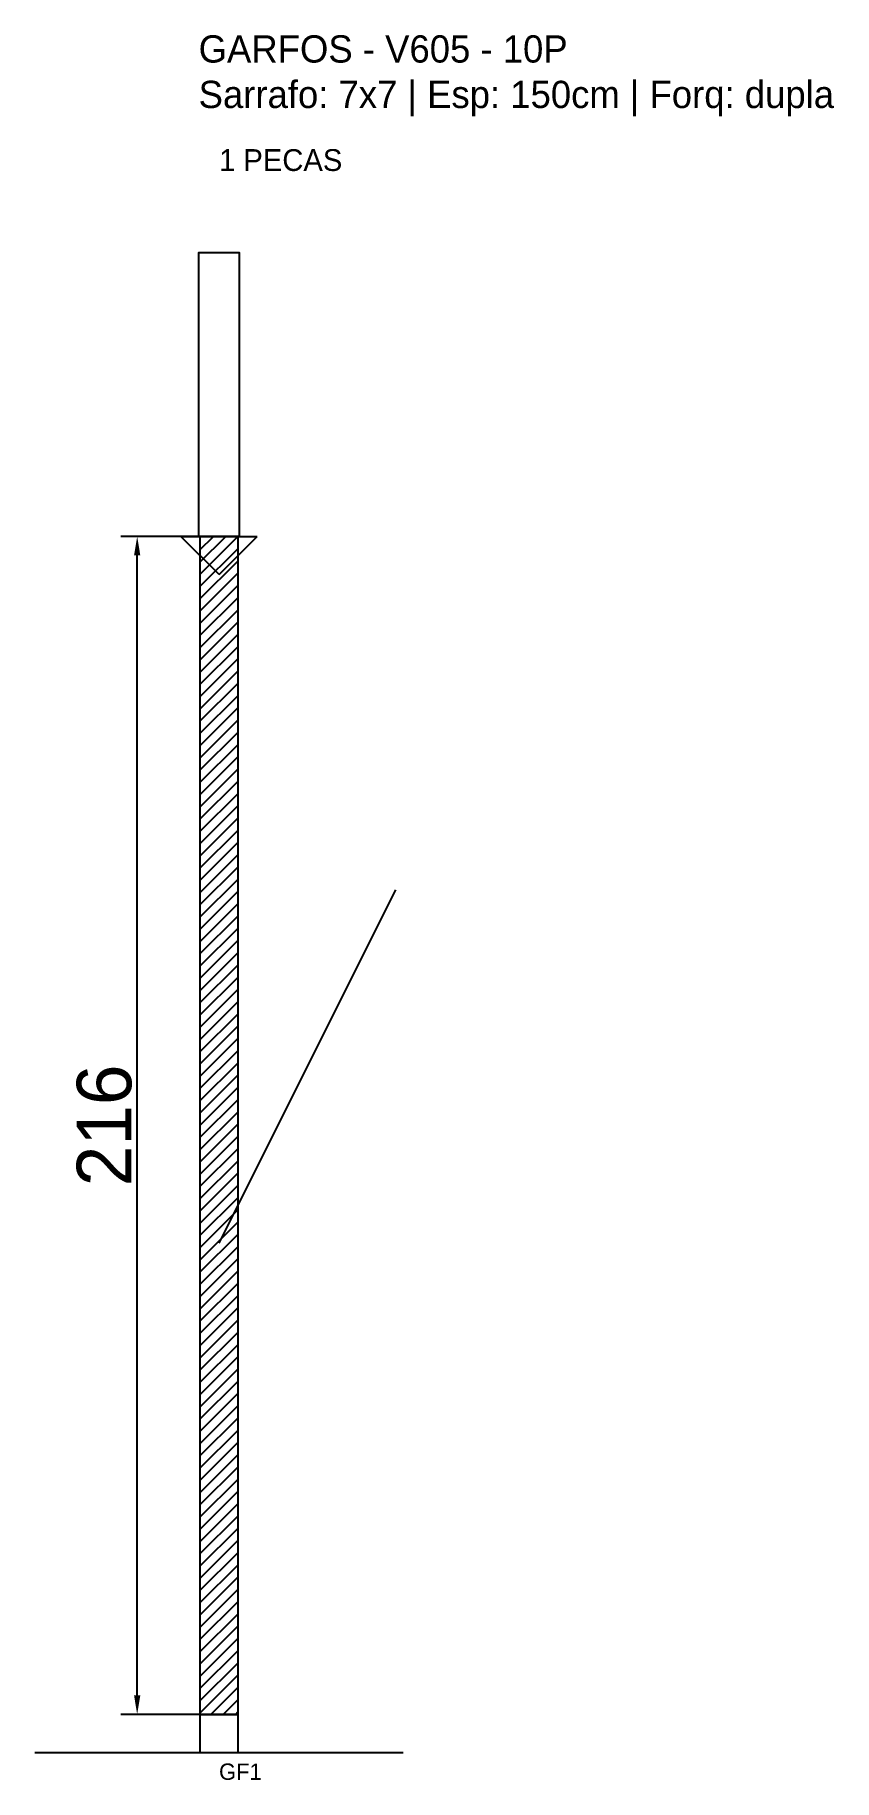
# Model space of a CAD drawing. Header units: metres. Extents: x -30 to 116, y -12 to 308.
import ezdxf

# ---------------------------------------------------------------- set-up
doc = ezdxf.new("R2010")
doc.units = ezdxf.units.M
for name, color, linetype in [('BARRA_ANCORAGEM', 1, 'Continuous'), ('COTA', 241, 'Continuous'), ('GARFOS OK', 3, 'Continuous'), ('NOME DA VIGA', 6, 'Continuous'), ('SARR_7x7', 40, 'Continuous'), ('VIGAS', 3, 'Continuous')]:
    doc.layers.add(name, color=color, linetype=linetype)
doc.dimstyles.new('EZ DXF', dxfattribs={"dimtxt": 10, "dimasz": 3.5, "dimexe": 3, "dimexo": 1.5, "dimgap": 1, "dimtad": 1, "dimdec": 1, "dimdsep": 46, "dimcen": 2.5, "dimazin": 3, "dimtfac": 1, "dimtmove": 0, "dimatfit": 3})

msp = doc.modelspace()

# ---------------------------------------------------------------- hatches: boundary and pattern name
at = {"layer": 'COTA'}
h = msp.add_hatch(dxfattribs=at)
h.set_pattern_fill('ANSI31', scale=0.5)
h.paths.add_polyline_path([(0.24, 0), (7.24, 0), (7.24, 216), (0.24, 216)])

# ---------------------------------------------------------------- linework, layer by layer
at = {"layer": 'BARRA_ANCORAGEM'}
msp.add_line((3.74, 86.4), (36.14, 151.2), dxfattribs=at)
at = {"layer": 'GARFOS OK'}
for p, q in [((3.74, 209), (-3.26, 216)), ((-3.26, 216), (10.74, 216)), ((3.74, 209), (10.74, 216))]:
    msp.add_line(p, q, dxfattribs=at)
at = {"layer": 'GARFOS OK', "linetype": 'CONTINUOUS'}
msp.add_line((-30, -7), (37.48, -7), dxfattribs=at)
at = {"layer": 'GARFOS OK'}
msp.add_lwpolyline([(0.24, 0), (7.24, 0), (7.24, 216), (0.24, 216), (0.24, 0)], dxfattribs=at)
at = {"layer": 'SARR_7x7'}
msp.add_lwpolyline([(0.24, -7), (7.24, -7), (7.24, 0), (0.24, 0), (0.24, -7)], dxfattribs=at)
at = {"layer": 'VIGAS'}
msp.add_lwpolyline([(0, 216), (7.48, 216), (7.48, 268), (0, 268), (0, 216)], dxfattribs=at)

# ---------------------------------------------------------------- texts
at = {"layer": 'NOME DA VIGA'}
for s, height, p in [('1 PECAS', 4, (3.74, 283)), ('GF1', 3, (3.74, -12))]:
    msp.add_text(s, height=height, dxfattribs=at).set_placement(p)
at = {"layer": 'NOME DA VIGA', "insert": (0, 293), "char_height": 5, "attachment_point": 7}
msp.add_mtext('GARFOS - V605 - 10P\\PSarrafo: 7x7 | Esp: 150cm | Forq: dupla', dxfattribs=at)

# ---------------------------------------------------------------- dimensions: what is measured, and where the dimension line sits
at = {"layer": 'COTA'}
msp.add_linear_dim(base=(-11.26, 0), p1=(3.74, 0), p2=(3.74, 216), angle=90, dimstyle='EZ DXF', dxfattribs=at).render()

doc.saveas('drawing.dxf')
